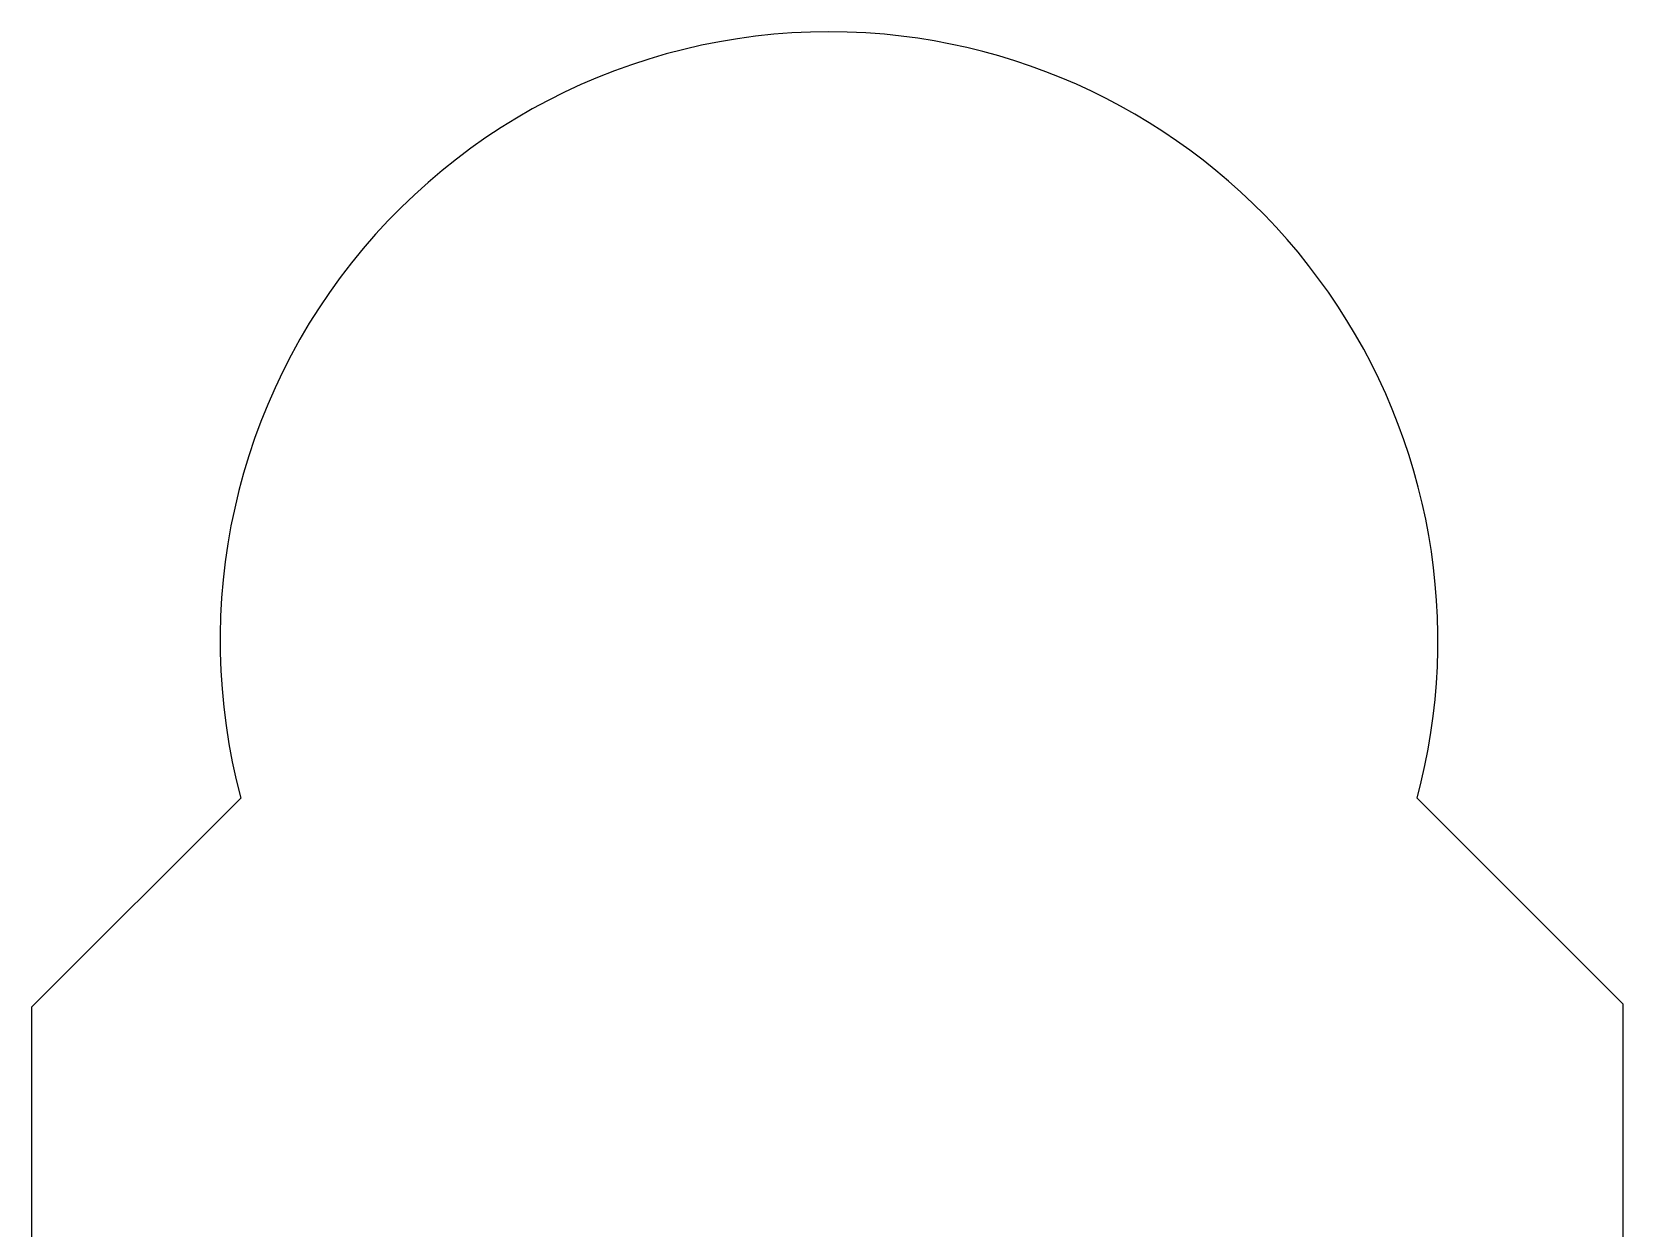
# Model space of a CAD drawing. Header units: inches. Extents: x 1277 to 1304299, y 7085 to 100777.
# Drawn here: x 1299273 to 1300579, y 96018 to 97001 of the extents above; entities that cross this region are included whole.
import ezdxf

# ---------------------------------------------------------------- set-up
doc = ezdxf.new("R2010")
doc.units = ezdxf.units.IN
doc.header["$MEASUREMENT"] = 0

msp = doc.modelspace()

# ---------------------------------------------------------------- linework, layer by layer
for p, q in [((1299272.7, 96200.1), (1299444.3, 96371.7)), ((1300410.2, 96371.7), (1300579.4, 96202.5)), ((1300579.4, 95902.5), (1300579.4, 96202.5)), ((1299272.7, 95902.5), (1299272.7, 96200.1))]:
    msp.add_line(p, q)
for start, end in [(84.7798, 195), (345, 84.7798)]:
    msp.add_arc((1299927.3, 96501.1), 500, start, end)

doc.saveas('drawing.dxf')
